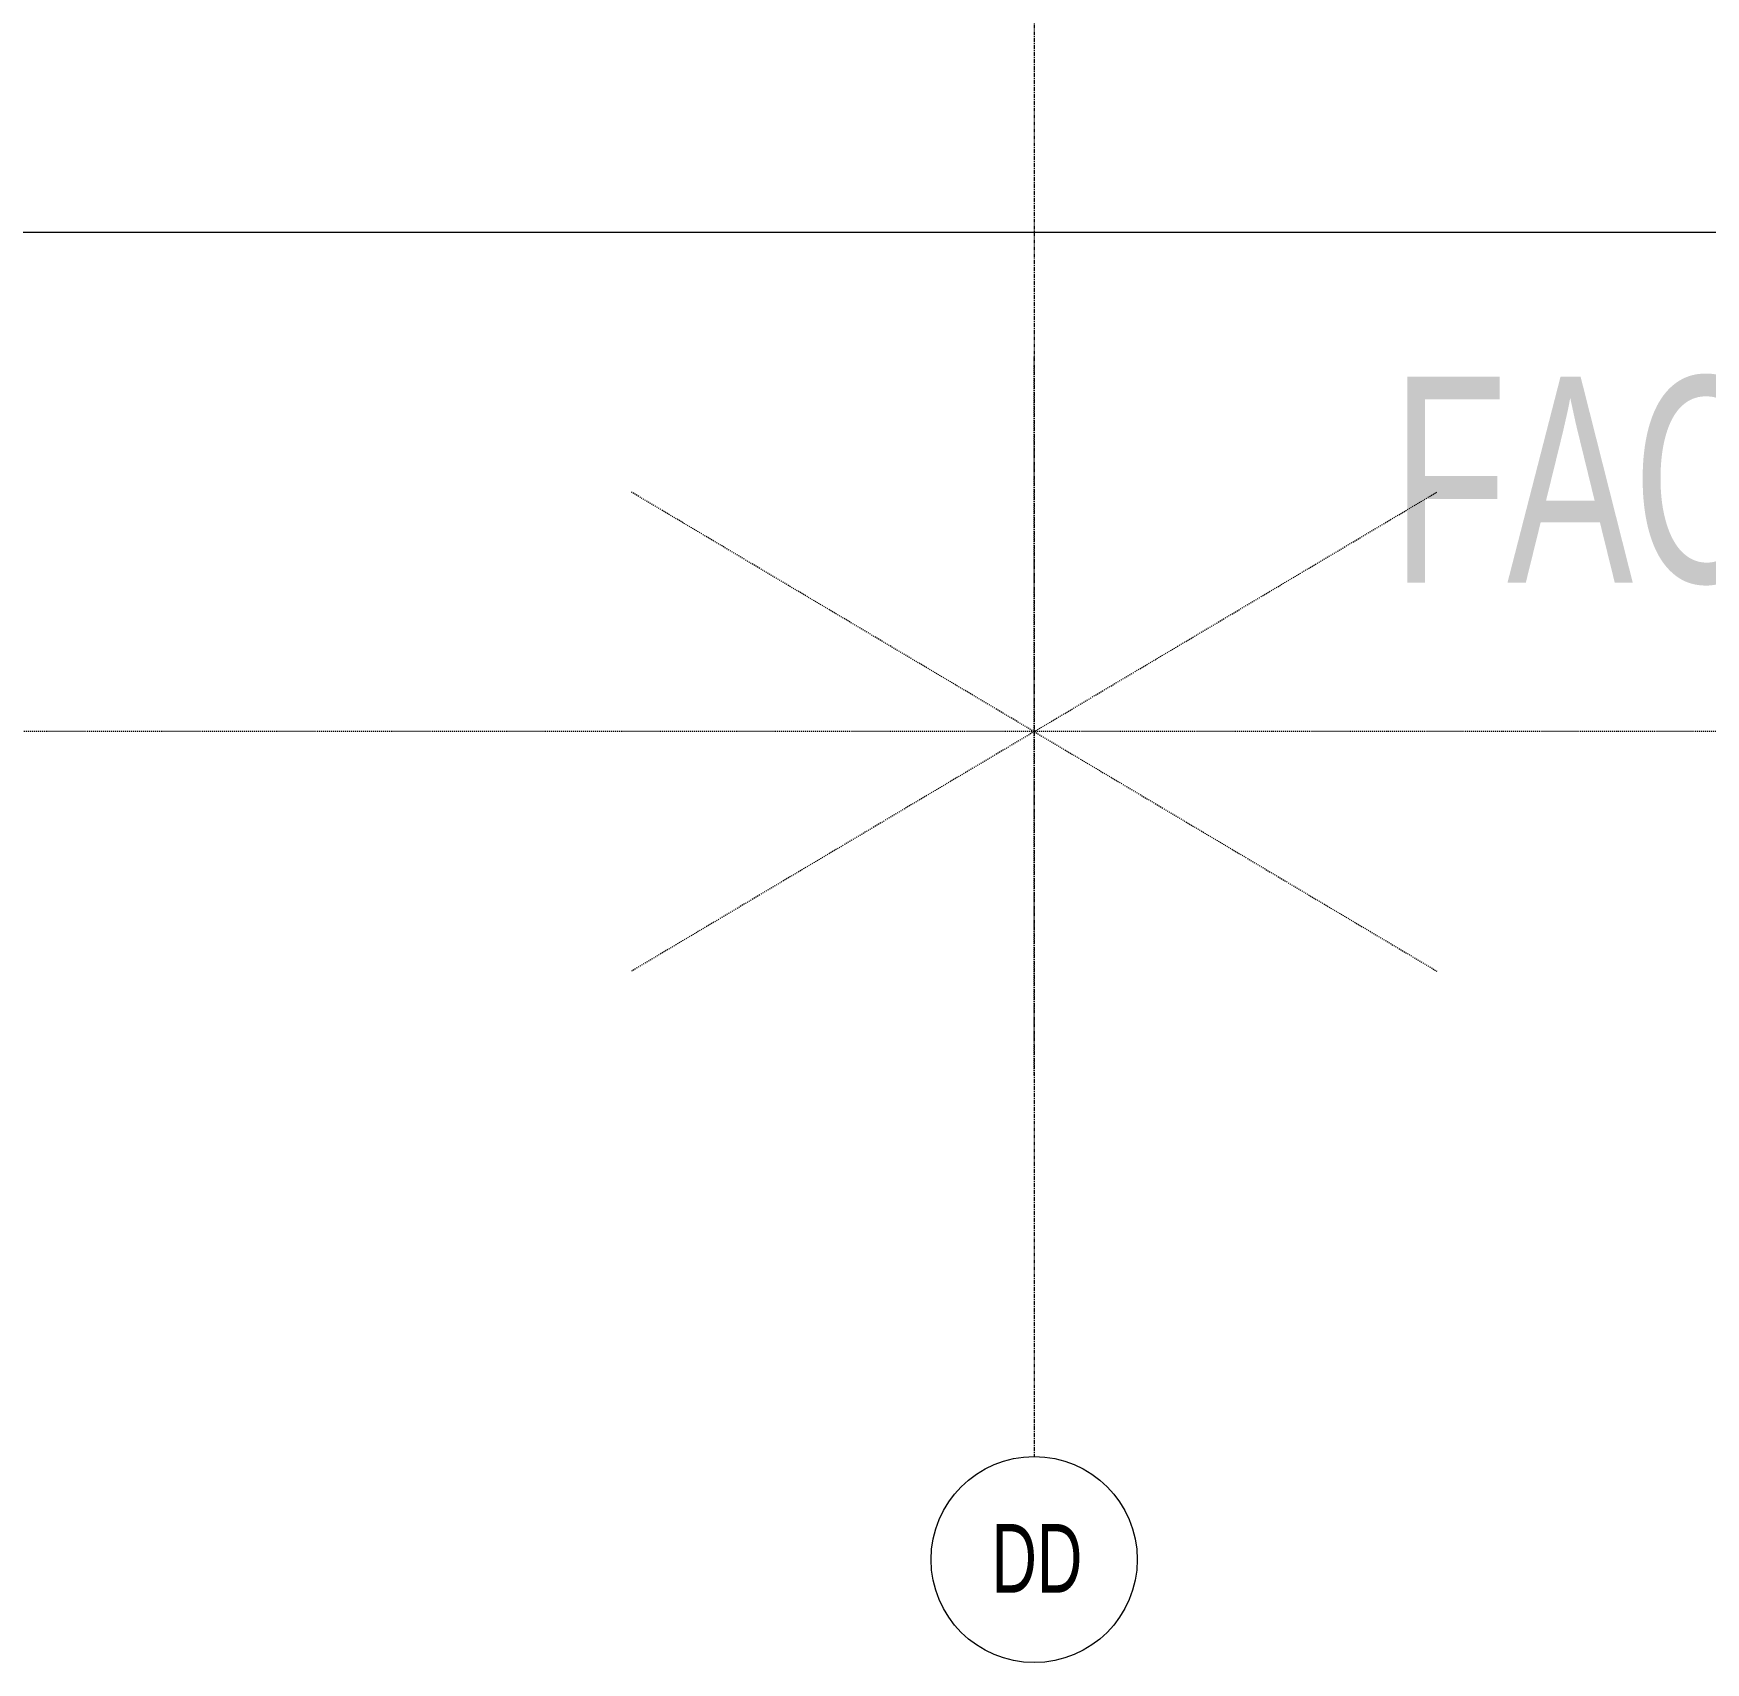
# Model space of a CAD drawing. Header units: millimetres. Extents: x -25222 to 91371, y -63339 to 20835.
# Drawn here: x 2530 to 7885, y -63101 to -57882 of the extents above; entities that cross this region are included whole.
import ezdxf

# ---------------------------------------------------------------- set-up
doc = ezdxf.new("R2010")
doc.units = ezdxf.units.MM
doc.linetypes.add('Dash_2_', pattern=[6.35, 3.175, -3.175])
doc.linetypes.add('Grid Line', pattern=[22.225, 12.7, -3.175, 3.175, -3.175])
for name, color, linetype, lineweight in [('A-DETL-HDLN', 90, 'Dash_2_', 5), ('A-WALL', 113, 'Continuous', 5), ('G-ANNO-TEXT', 231, 'Continuous', 9), ('S-GRID', 1, 'Continuous', 9), ('S-GRID-IDEN', 1, 'Continuous', 9)]:
    doc.layers.add(name, color=color, linetype=linetype, lineweight=lineweight)
doc.styles.add('Swis721 Cn BT', font='swissc.ttf', dxfattribs={"width": 0.8, "height": 220})
doc.styles.add('Swis721 Cn BT_5', font='swissc.ttf', dxfattribs={"width": 0.8, "height": 660})

# ---------------------------------------------------------------- blocks, each defined once
blk = doc.blocks.new('Walls 6 - Walls 4-13981514-4_ FOURTH FLOOR - GA PLAN')
at = {"layer": 'A-WALL'}
blk.add_line((58518.7, -16564.9), (58518.7, 13205.1), dxfattribs=at)
blk = doc.blocks.new('Grid - M_Grid Head - Circle 2-3337206-4_ FOURTH FLOOR - GA PLAN')
at = {"layer": 'S-GRID-IDEN'}
blk.add_circle((0, 0), 3, dxfattribs=at)

msp = doc.modelspace()

# ---------------------------------------------------------------- linework, layer by layer
at = {"layer": 'A-DETL-HDLN'}
for p, q in [((5735.1, -61218.7), (5735.1, -58918.7)), ((5735.1, -60118.7), (4446, -59351.8)), ((5735.1, -60118.7), (7024.2, -59351.8)), ((30995.1, -60118.7), (-20964.9, -60118.7)), ((5735.1, -60118.7), (4446, -60885.7)), ((5735.1, -60118.7), (7024.2, -60885.7))]:
    msp.add_line(p, q, dxfattribs=at)
at = {"layer": 'S-GRID', "linetype": 'Grid Line'}
msp.add_line((5735.1, 20089.7), (5735.1, -62440.6), dxfattribs=at)

# ---------------------------------------------------------------- block references
at = {"layer": 'A-WALL', "rotation": 270.0000000000001}
msp.add_blockref('Walls 6 - Walls 4-13981514-4_ FOURTH FLOOR - GA PLAN', (0, 0), dxfattribs=at)
at = {"layer": 'S-GRID-IDEN', "xscale": 110, "yscale": 110, "zscale": 110, "rotation": 180}
msp.add_blockref('Grid - M_Grid Head - Circle 2-3337206-4_ FOURTH FLOOR - GA PLAN', (5735.1, -62770.6), dxfattribs=at)

# ---------------------------------------------------------------- texts
at = {"layer": 'G-ANNO-TEXT', "color": 7, "insert": (6880.4, -58981.5), "char_height": 660, "width": 27111.789, "attachment_point": 1, "style": 'Swis721 Cn BT_5'}
msp.add_mtext('FACULTY & DEPARTMENT OF PHYSICAL MEDICINE & REHABILITATION : 5 ROOMS', dxfattribs=at)
at = {"layer": 'S-GRID-IDEN', "insert": (5598.4, -62656.6), "char_height": 220, "width": 324.523, "attachment_point": 1, "style": 'Swis721 Cn BT'}
msp.add_mtext('DD', dxfattribs=at)

doc.saveas('drawing.dxf')
